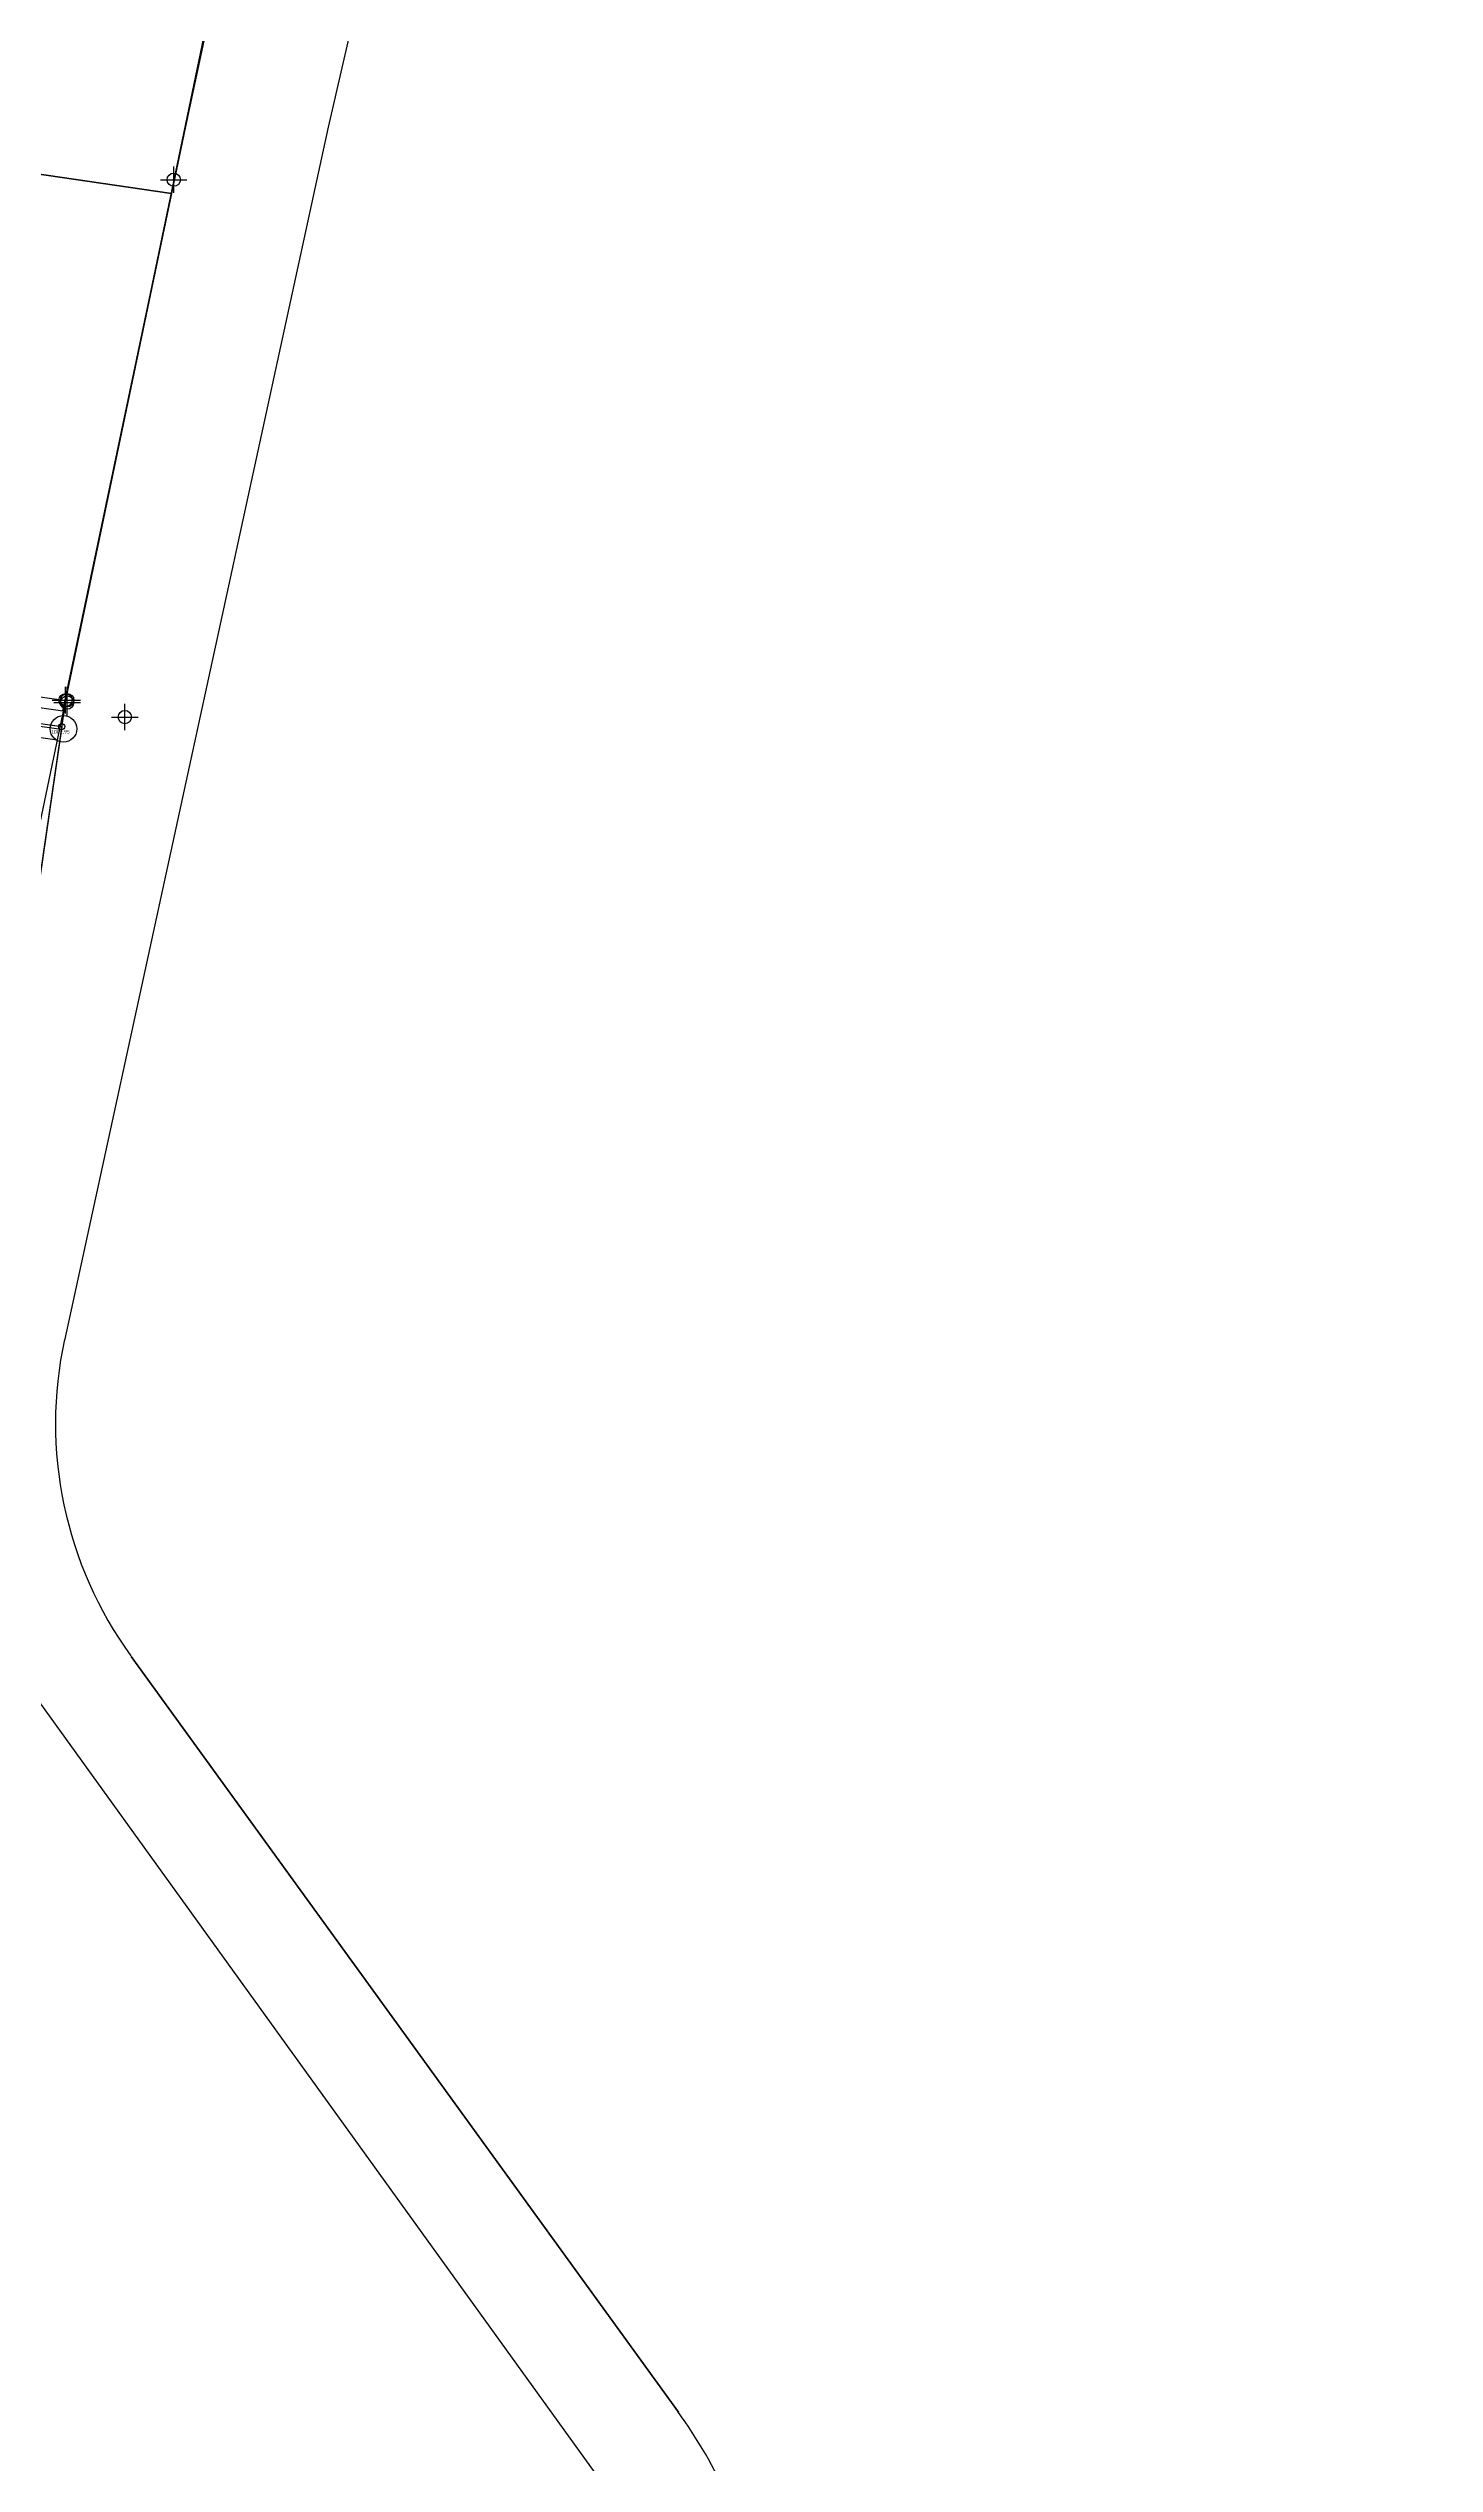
# Model space of a CAD drawing. Header units: metres. Extents: x -977055 to 805873, y -1033982 to 242021.
# Drawn here: x 1148 to 1200.4, y 896.6 to 987.7 of the extents above; entities that cross this region are included whole.
import ezdxf

# ---------------------------------------------------------------- set-up
doc = ezdxf.new("R2010")
doc.units = ezdxf.units.M
for name, color, linetype in [('C-ROAD-PROF-TEXT', 11, 'Continuous'), ('NIVEL BORDILLO', 6, 'Continuous'), ('V-NODE', 1, 'Continuous')]:
    doc.layers.add(name, color=color, linetype=linetype)
doc.layers.add('PDF2_area escolar', color=7, linetype='Continuous', true_color=0x989898)
doc.layers.add('PDF_Geometry', color=7, linetype='Continuous', true_color=0x797979)
doc.layers.get('PDF2_area escolar').off()
doc.styles.add('MtXpl_Calibri', font='calibri.ttf')

# ---------------------------------------------------------------- blocks, each defined once
blk = doc.blocks.new('base')
at = {"layer": 'PDF_Geometry', "lineweight": 25, "extrusion": (-0.000787417, 0.063364, 0.99799), "elevation": 0.026}
for points in [[(-320.141, -199.513), (-317.652, -177.694), (-314.596, -157.334), (-312.337, -132.427), (-311.005, -117.517), (-303.802, -78.134), (-296.108, -43.912), (-287.329, -13.762), (-275.463, 35.074), (-264.943, 80.827)], [(-314.355, -197.288), (-299.601, -195.681), (-292.744, -194.188), (-282.663, -192.111), (-274.476, -190.361), (-258.037, -185.154), (-248.029, -180.61), (-240.539, -177.71), (-228.643, -174.042), (-222.733, -172.714), (-217.384, -171.04), (-209.935, -169.248), (-202.16, -164.759), (-196.196, -160.284), (-195.073, -159.817), (-178.095, -157.457), (-154.298, -156.614), (-136.667, -154.611), (-124.436, -153.164), (-118.066, -151.474), (-100.79, -146.646), (-80.955, -140.967), (-73.385, -139.328), (-61.694, -135.822), (-40.504, -131.604), (-37.727, -130.872), (-17.661, -129.441), (1.311, -127.461), (21.092, -124.929), (41.006, -122.83), (47.376, -123.458), (63.592, -123.186), (81.402, -124.312), (85.639, -96.072), (88.705, -66.393), (92.811, -40.781), (97.16, -22.386), (100.596, -1.562), (102.483, 8.32), (109.691, 37.361), (117.528, 76.62), (126.217, 115.638), (131.513, 149.592), (134.682, 173.973), (136.916, 195.591), (139.956, 229.678), (141.558, 250.676), (142.614, 271.37), (143.252, 283.21), (147.066, 312.938), (152.58, 355.631), (153.554, 396.042), (150.869, 418.02), (151.777, 438.639), (150.959, 458.028), (151.777, 438.639), (150.869, 418.02), (153.554, 396.042), (152.58, 355.631), (147.066, 312.938), (143.252, 283.21), (142.614, 271.37), (141.558, 250.676), (139.956, 229.678), (136.916, 195.591), (134.682, 173.973), (131.513, 149.592), (126.217, 115.638), (117.528, 76.62), (109.691, 37.361), (102.483, 8.32), (100.596, -1.562), (97.16, -22.386), (92.811, -40.781), (88.705, -66.393), (85.639, -96.072), (81.402, -124.312), (63.592, -123.186), (47.376, -123.458), (41.006, -122.83), (21.092, -124.929), (1.311, -127.461), (-17.661, -129.441), (-37.727, -130.872), (-40.504, -131.604), (-61.694, -135.822), (-73.385, -139.328), (-80.955, -140.967), (-100.79, -146.646), (-118.066, -151.474), (-124.436, -153.164), (-136.667, -154.611), (-154.298, -156.614), (-178.095, -157.457), (-195.073, -159.817), (-196.196, -160.284), (-202.16, -164.759), (-209.935, -169.248), (-217.384, -171.04), (-222.733, -172.714), (-228.643, -174.042), (-240.539, -177.71), (-248.029, -180.61), (-258.037, -185.154), (-274.476, -190.361), (-282.663, -192.111), (-292.744, -194.188), (-299.601, -195.681), (-314.355, -197.288), (-312.178, -178.446), (-309.146, -157.898), (-306.876, -132.899), (-305.823, -118.002), (-298.643, -78.802), (-291.055, -45.077), (-282.252, -15.116), (-275.645, 10.473), (-270.319, 33.898), (-263.825, 63.164), (-258.15, 86.408), (-284.424, 123.888)], [(-267.999, 16.971), (-268.131, 15.874), (-179.142, 2.046), (-177.207, 3.482), (-171.285, 41.86)], [(-172.675, 43.789), (-264.945, 58.105)]]:
    blk.add_lwpolyline(points, dxfattribs=at)
for points in [[(-256.455, 35.427), (-269.512, 37.511), (-273.965, 17.876), (-259.531, 15.673)], [(-253.379, 55.182), (-265.168, 57.019), (-269.512, 37.511), (-256.455, 35.427)], [(-287.618, 121.629), (-267.303, 92.797)]]:
    blk.add_lwpolyline(points, close=True, dxfattribs=at)
blk = doc.blocks.new('*U4741')
at = {"color": 0, "linetype": 'ByBlock', "lineweight": -2, "transparency": 16777216}
for p, q in [((-1, 0), (1, 0)), ((0, -1), (0, 1))]:
    blk.add_line(p, q, dxfattribs=at)
blk.add_circle((0, 0), 0.5, dxfattribs=at)

msp = doc.modelspace()

# ---------------------------------------------------------------- linework, layer by layer
at = {"color": 1, "elevation": 1002.422}
msp.add_lwpolyline([(1056.02109, 975.03206), (1148.55182, 962.1434), (1147.2319, 953.03844), (1054.72106, 965.92433), (1052.93741, 964.57721), (1054.65028, 976.84713), (1056.02109, 975.03206)], dxfattribs=at)
msp.add_circle((1148.61888, 962.05645), 0.50164)
at = {"layer": 'NIVEL BORDILLO', "color": 2}
for p, q in [((1156.875, 1002.391, 997.634), (1152.781, 982.78, 997.634)), ((1152.781, 982.78, 997.634), (1148.696, 963.138, 997.634)), ((1055.70178, 976.08619, 1002.422), (1148.63357, 963.14167, 1002.422)), ((1056.10631, 974.91923, 1002.422), (1148.53802, 962.04436, 1002.422)), ((1056.16114, 975.01256, 1002.422), (1148.55182, 962.1434, 1002.422)), ((1148.696, 963.138, 997.634), (1147.027, 951.625, 997.634))]:
    msp.add_line(p, q, dxfattribs=at)
msp.add_circle((1148.55182, 962.1434, 1002.422), 0.11607, dxfattribs=at)
at = {"layer": 'PDF_Geometry', "lineweight": 25, "extrusion": (-0.000787417, 0.063364, 0.99799)}
for centre, radius, start, end in [((-1174.84152, -855.82041, 1060.76006), 14.98539, 347.0766803, 35.1638246), ((-1167.43922, -807.46626, 1060.76006), 18.89864, 203.6228569, 215.163932)]:
    msp.add_arc(centre, radius, start, end, dxfattribs=at)

# ---------------------------------------------------------------- block references
at = {"layer": 'PDF2_area escolar'}
msp.add_blockref('base', (882.736, 1016.336, 999.038), dxfattribs=at)
at = {"layer": 'V-NODE', "color": 2, "lineweight": -2, "xscale": 0.5, "yscale": 0.5, "zscale": 0.5}
for p in [(1152.781, 982.78, 1003.026), (1148.696, 963.138, 1003.778), (1148.756, 963.047, 1003.799), (1148.763, 963.137, 1003.832), (1150.933, 962.502, 1004.369)]:
    msp.add_blockref('*U4741', p, dxfattribs=at)

# ---------------------------------------------------------------- texts
at = {"layer": 'C-ROAD-PROF-TEXT', "color": 2, "style": 'MtXpl_Calibri'}
msp.add_text('1002.95', height=0.1375, rotation=0.5711077, dxfattribs=at).set_placement((1148.15327, 961.87291, 997.634))

doc.saveas('drawing.dxf')
